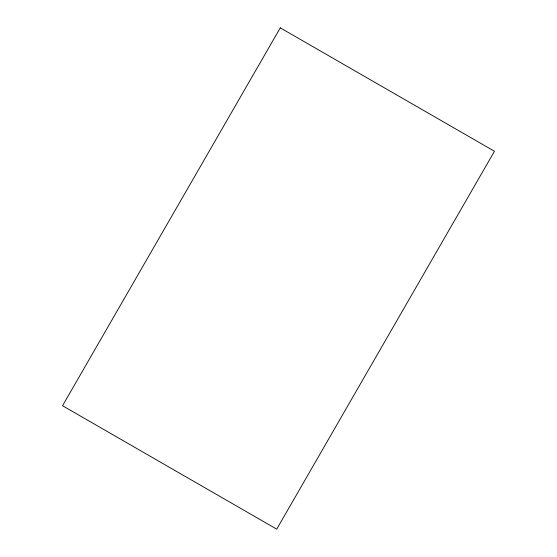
<?xml version="1.0" encoding="UTF-8"?>
<svg xmlns="http://www.w3.org/2000/svg" width="557" height="557" viewBox="0 0 557 557"><rect width="100%" height="100%" fill="white"/><g stroke="black" fill="none" stroke-linecap="round" stroke-linejoin="round"><path stroke-width="0.84" d="M280.275 27.85L62.537 405.733L276.725 529.15L494.463 151.267L280.275 27.85"/></g></svg>
